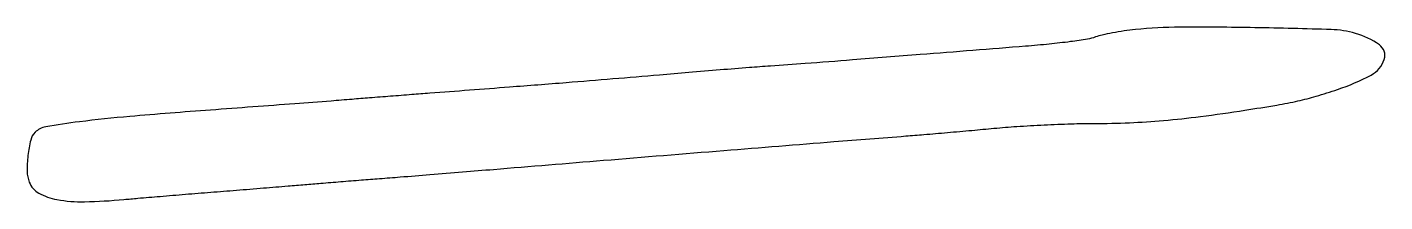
# Model space of a CAD drawing. Extents: x 0 to 446, y 0 to 58.
import ezdxf

# ---------------------------------------------------------------- set-up
doc = ezdxf.new("R2010")
doc.units = 0

msp = doc.modelspace()

# ---------------------------------------------------------------- linework, layer by layer
msp.add_lwpolyline([(364.5, 56.941724, 0.010938), (360.754642, 56.48302, 0.010194), (356.943572, 55.851841, 0.010228), (353.58104, 55.152802, 0.033736), (351.414289, 54.499431, -0.050301), (348.77099, 53.796818, -0.006905), (343.12333, 52.969388, -0.0076), (336.188531, 52.158064, -0.005446), (328.414289, 51.453566, -0.000117), (293.757946, 48.701391, -0.000414), (271.499356, 46.95755, -0.000629), (255.918612, 45.769587, -0.001559), (244.5, 44.949229, 0.00206), (237.575695, 44.444793, 0.000802), (228.003125, 43.692335, 0.000793), (217.640014, 42.844467, 0.000984), (208, 42.021244, -0.000991), (192.71848, 40.71647, -0.000981), (177.378401, 39.467631, -0.000745), (158.750214, 38.015819, -0.000275), (132.5, 36.023866, 0.000461), (126.616573, 35.575216, 0.000279), (119.646875, 35.033362, 0.000279), (112.724696, 34.487436, 0.00049), (107, 34.027094, -0.00118), (100.073815, 33.479752, -0.000259), (88.165083, 32.573128, -0.000269), (74.393072, 31.53928, -0.000259), (60.434324, 30.50624, 0.00275), (33.904082, 28.409883, 0.010416), (17.352844, 26.662501, 0.01087), (6.268055, 25.012653, 0.154928), (2.758816, 23.199493, 0.138991), (1.333155, 20.652356, 0.029743), (0.444039, 15.611528, 0.031577), (0.171237, 10.368585, 0.090257), (0.8623, 6.797896, 0.176616), (4.005852, 3.219701, 0.080405), (9.960403, 1.114165, 0.050368), (19.033224, 0.398086, 0.018043), (32, 1.150628, -0.002115), (36.556945, 1.561052, -0.000552), (43.878125, 2.18109, -0.000561), (52.219533, 2.86883, -0.000574), (60.5, 3.532626, 0.00032), (68.96367, 4.206783, 0.000276), (77.85625, 4.925769, 0.000278), (85.921703, 5.586867, 0.000805), (91.5, 6.056264, -0.000895), (96.676123, 6.490877, -0.000446), (103.234375, 7.023827, -0.000443), (110.029238, 7.563852, -0.000651), (116, 8.02524, 0.00083), (122.81419, 8.554251, 0.000292), (132.584375, 9.334814, 0.00029), (143.321687, 10.205237, 0.000341), (153.5, 11.043274, -0.000309), (189.645005, 14.021605, -0.000236), (229.18096, 17.235954, -0.00023), (265.390681, 20.145907, -0.000781), (289, 21.995235, 0.00178), (294.95747, 22.47387, 0.000831), (302.675, 23.134488, 0.000823), (310.769632, 23.85436, 0.001152), (318, 24.526164, -0.007342), (325.504219, 25.129817, -0.004351), (334.468141, 25.640273, -0.004353), (343.422181, 25.993932, -0.00747), (350.891545, 26.112186, 0.010216), (362.534871, 26.360486, 0.011441), (373.725708, 27.084827, 0.010238), (385.870494, 28.401508, 0.005826), (400.5, 30.464922, 0.00403), (411.00146, 32.157822, 0.013064), (417.927396, 33.518685, 0.016367), (423.903717, 35.062989, 0.009761), (430.910451, 37.26983, 0.040566), (441.970515, 42.020891, 0.195352), (446.286272, 47.164235, 0.329155), (444.689807, 51.9229, 0.082873), (436.850555, 55.668884, 0.062233), (428.832316, 56.930778, 0.00355), (403.780819, 57.549465, 0.005558), (379.151566, 57.708938, 0.023842)], format="xyb", close=True)

doc.saveas('drawing.dxf')
